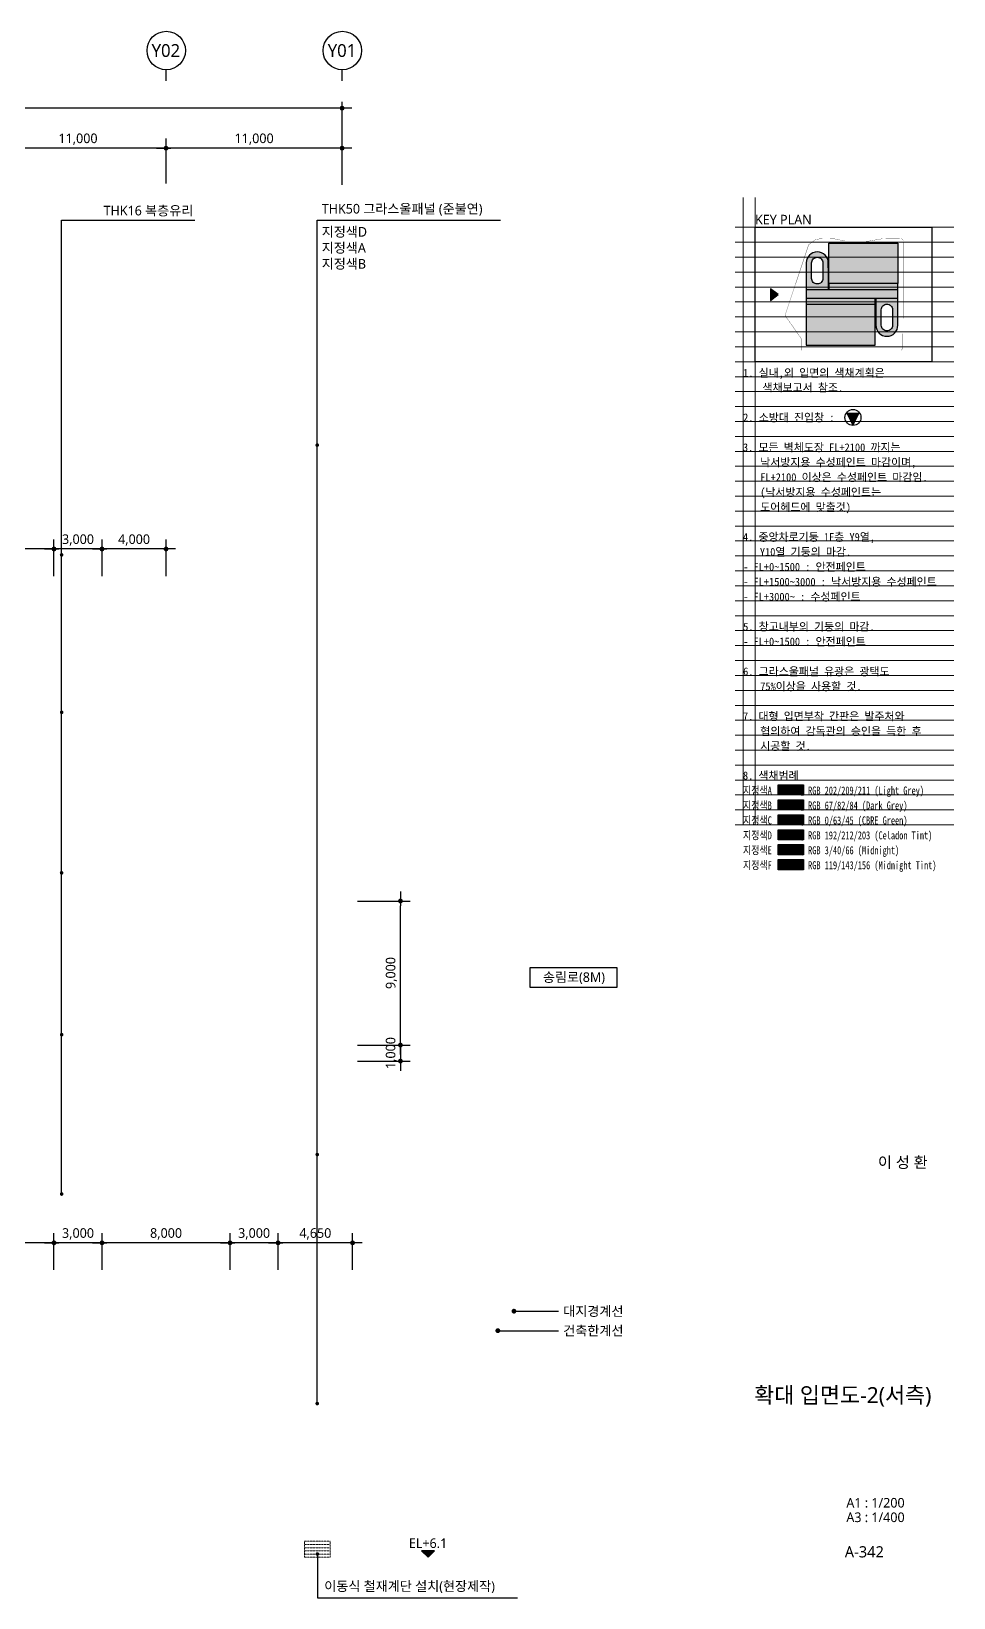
# Model space of a CAD drawing. Header units: millimetres. Extents: x 4937160 to 6265723, y 243853 to 348825.
# Drawn here: x 5200107 to 5257723, y 250969 to 348825 of the extents above; entities that cross this region are included whole.
import ezdxf
from ezdxf.enums import TextEntityAlignment as Align

# ---------------------------------------------------------------- set-up
doc = ezdxf.new("R2010")
doc.units = ezdxf.units.MM
for name, pattern in [('DASHDOTX2', [2, 1, -0.5, 0, -0.5]), ('DASHEDX2', [1.5, 1, -0.5]), ('PHANTOM', [63.5, 31.75, -6.35, 6.35, -6.35, 6.35, -6.35])]:
    doc.linetypes.add(name, pattern=pattern)
doc.layers.get('0').update_dxf_attribs({"linetype": 'CONTINUOUS'})
for name, color, linetype in [('8', 8, 'CONTINUOUS'), ('DIM', 7, 'CONTINUOUS'), ('색상', 7, 'CONTINUOUS'), ('입면색상', 7, 'CONTINUOUS')]:
    doc.layers.add(name, color=color, linetype=linetype)
for name, color, linetype, lineweight in [('A-AXIS-BUBL', 7, 'CONTINUOUS', 25), ('A-BOND-LIN1', 4, 'DASHDOTX2', 25), ('A-BORD-TEXT', 3, 'CONTINUOUS', 25), ('A-CONC-LIN1', 2, 'CONTINUOUS', 40), ('A-MKXS-LEAD', 7, 'CONTINUOUS', 25), ('A-MKXS-TEXT1', 3, 'CONTINUOUS', 25), ('A-MKXS-TEXT2', 7, 'CONTINUOUS', 25), ('A-MKXX-SYMB', 7, 'CONTINUOUS', 25), ('A-SSXM-HID', 8, 'DASHEDX2', 18), ('A-XXXX-SYMB', 7, 'CONTINUOUS', 25), ('A-XXXX-TXT1', 3, 'CONTINUOUS', 25), ('A-XXXX-TXT2', 3, 'CONTINUOUS', 25)]:
    doc.layers.add(name, color=color, linetype=linetype, lineweight=lineweight)
doc.layers.add('A-XXXX-NPLT', color=144, linetype='CONTINUOUS', lineweight=15, plot=False)
doc.styles.add('HY울릉도L', font='')
doc.styles.add('돋움체', font='')
doc.styles.add('맑은고딕', font='malgun.ttf')
doc.styles.get('HY울릉도L').set_extended_font_data('HYwulM')
doc.styles.get('돋움체').set_extended_font_data('DotumChe')
doc.dimstyles.new('CDIM', dxfattribs={"dimtxt": 3, "dimasz": 1.5, "dimexe": 2, "dimexo": 1, "dimgap": 1, "dimtad": 1, "dimdec": 0, "dimrnd": 0.5, "dimzin": 0, "dimdsep": 32, "dimlunit": 6, "dimtxsty": 'HY울릉도L', "dimblk1": '_CIDOT', "dimblk2": '_CIDOT', "dimsah": 1, "dimcen": 5.5, "dimclrd": 2, "dimclre": 2, "dimclrt": 7, "dimadec": 0, "dimazin": 0, "dimtfac": 1, "dimtdec": 0, "dimtix": 1, "dimtmove": 2, "dimatfit": 1, "dimldrblk": '_CIDOT', "dimfxl": 1, "dimtolj": 1, "dimtzin": 0, "dimlwd": -1, "dimarcsym": 0})

# ---------------------------------------------------------------- blocks, each defined once
blk = doc.blocks.new('_CIDOT')
at = {"color": 0, "linetype": 'ByBlock'}
blk.add_line((2, 0), (-1, 0), dxfattribs=at)
at = {"color": 0, "linetype": 'ByBlock', "const_width": 0.5}
blk.add_lwpolyline([(-0.25, 0, 1), (0.25, 0, 1)], format="xyb", close=True, dxfattribs=at)
blk = doc.blocks.new('*D985')
at = {"layer": 'DIM', "lineweight": -2, "transparency": 16777216}
for p, q in [((5208523, 339325), (5208523, 342125)), ((5219523, 339325), (5219523, 342125))]:
    blk.add_line(p, q, dxfattribs=at)
at = {"layer": 'DIM', "transparency": 16777216}
blk.add_line((5219223, 341525), (5208823, 341525), dxfattribs=at)
at = {"layer": 'DIM', "transparency": 16777216, "xscale": 300, "yscale": 300, "zscale": 300}
for p, rotation in [((5208523, 341525), 179.999999999869), ((5219523, 341525), 359.999999999869)]:
    blk.add_blockref('_CIDOT', p, dxfattribs=dict(at, rotation=rotation))
at = {"layer": 'DIM', "color": 3, "transparency": 16777216, "insert": (5214023, 342087), "char_height": 600, "attachment_point": 5, "style": '맑은고딕'}
blk.add_mtext('\\A1;11,000', dxfattribs=at)
blk = doc.blocks.new('*D986')
at = {"layer": 'DIM', "lineweight": -2, "transparency": 16777216}
for p, q in [((5197523, 339325), (5197523, 342125)), ((5208523, 339325), (5208523, 342125))]:
    blk.add_line(p, q, dxfattribs=at)
at = {"layer": 'DIM', "transparency": 16777216}
blk.add_line((5208223, 341525), (5197823, 341525), dxfattribs=at)
at = {"layer": 'DIM', "transparency": 16777216, "xscale": 300, "yscale": 300, "zscale": 300}
for p, rotation in [((5197523, 341525), 179.9999999998739), ((5208523, 341525), 359.9999999998739)]:
    blk.add_blockref('_CIDOT', p, dxfattribs=dict(at, rotation=rotation))
at = {"layer": 'DIM', "color": 3, "transparency": 16777216, "insert": (5203023, 342087), "char_height": 600, "attachment_point": 5, "style": '맑은고딕'}
blk.add_mtext('\\A1;11,000', dxfattribs=at)
blk = doc.blocks.new('*D1012')
at = {"layer": 'DIM', "lineweight": -2, "transparency": 16777216}
for p, q in [((5129523, 339225), (5129523, 344425)), ((5219523, 339225), (5219523, 344425))]:
    blk.add_line(p, q, dxfattribs=at)
at = {"layer": 'DIM', "transparency": 16777216}
blk.add_line((5219223, 344025), (5129823, 344025), dxfattribs=at)
at = {"layer": 'DIM', "transparency": 16777216, "xscale": 300, "yscale": 300, "zscale": 300}
for p, rotation in [((5129523, 344025), 179.9999999999366), ((5219523, 344025), 359.9999999999366)]:
    blk.add_blockref('_CIDOT', p, dxfattribs=dict(at, rotation=rotation))
at = {"layer": 'DIM', "color": 3, "transparency": 16777216, "insert": (5174523, 344582), "char_height": 600, "attachment_point": 5, "style": '돋움체'}
blk.add_mtext('\\A1;90,000', dxfattribs=at)
blk = doc.blocks.new('*D1116')
at = {"layer": 'DIM', "lineweight": -2, "transparency": 16777216}
for p, q in [((5193523, 314793), (5193523, 317084)), ((5201523, 314793), (5201523, 317084))]:
    blk.add_line(p, q, dxfattribs=at)
at = {"layer": 'DIM', "transparency": 16777216}
blk.add_line((5201223, 316484), (5193823, 316484), dxfattribs=at)
at = {"layer": 'DIM', "transparency": 16777216, "xscale": 300, "yscale": 300, "zscale": 300, "rotation": 180}
blk.add_blockref('_CIDOT', (5193523, 316484), dxfattribs=at)
at = {"layer": 'DIM', "transparency": 16777216, "xscale": 300, "yscale": 300, "zscale": 300}
blk.add_blockref('_CIDOT', (5201523, 316484), dxfattribs=at)
at = {"layer": 'DIM', "color": 3, "transparency": 16777216, "insert": (5197523, 317044), "char_height": 600, "attachment_point": 5, "style": '맑은고딕'}
blk.add_mtext('\\A1;8,000', dxfattribs=at)
blk = doc.blocks.new('*D1117')
at = {"layer": 'DIM', "lineweight": -2, "transparency": 16777216}
for p, q in [((5201523, 314793), (5201523, 317084)), ((5204523, 314793), (5204523, 317084))]:
    blk.add_line(p, q, dxfattribs=at)
at = {"layer": 'DIM', "transparency": 16777216}
blk.add_line((5204223, 316484), (5201823, 316484), dxfattribs=at)
at = {"layer": 'DIM', "transparency": 16777216, "xscale": 300, "yscale": 300, "zscale": 300, "rotation": 180}
blk.add_blockref('_CIDOT', (5201523, 316484), dxfattribs=at)
at = {"layer": 'DIM', "transparency": 16777216, "xscale": 300, "yscale": 300, "zscale": 300}
blk.add_blockref('_CIDOT', (5204523, 316484), dxfattribs=at)
at = {"layer": 'DIM', "color": 3, "transparency": 16777216, "insert": (5203023, 317044), "char_height": 600, "attachment_point": 5, "style": '맑은고딕'}
blk.add_mtext('\\A1;3,000', dxfattribs=at)
blk = doc.blocks.new('*D1118')
at = {"layer": 'DIM', "lineweight": -2, "transparency": 16777216}
for p, q in [((5204523, 314793), (5204523, 317084)), ((5208523, 314793), (5208523, 317084))]:
    blk.add_line(p, q, dxfattribs=at)
at = {"layer": 'DIM', "transparency": 16777216}
blk.add_line((5208223, 316484), (5204823, 316484), dxfattribs=at)
at = {"layer": 'DIM', "transparency": 16777216, "xscale": 300, "yscale": 300, "zscale": 300, "rotation": 180}
blk.add_blockref('_CIDOT', (5204523, 316484), dxfattribs=at)
at = {"layer": 'DIM', "transparency": 16777216, "xscale": 300, "yscale": 300, "zscale": 300}
blk.add_blockref('_CIDOT', (5208523, 316484), dxfattribs=at)
at = {"layer": 'DIM', "color": 3, "transparency": 16777216, "insert": (5206523, 317044), "char_height": 600, "attachment_point": 5, "style": '맑은고딕'}
blk.add_mtext('\\A1;4,000', dxfattribs=at)
blk = doc.blocks.new('*D1215')
at = {"layer": 'DIM', "lineweight": -2, "transparency": 16777216}
for p, q in [((5201523, 271447), (5201523, 273737)), ((5204523, 271447), (5204523, 273737))]:
    blk.add_line(p, q, dxfattribs=at)
at = {"layer": 'DIM', "transparency": 16777216}
blk.add_line((5204223, 273137), (5201823, 273137), dxfattribs=at)
at = {"layer": 'DIM', "transparency": 16777216, "xscale": 300, "yscale": 300, "zscale": 300, "rotation": 180}
blk.add_blockref('_CIDOT', (5201523, 273137), dxfattribs=at)
at = {"layer": 'DIM', "transparency": 16777216, "xscale": 300, "yscale": 300, "zscale": 300}
blk.add_blockref('_CIDOT', (5204523, 273137), dxfattribs=at)
at = {"layer": 'DIM', "color": 3, "transparency": 16777216, "insert": (5203023, 273697), "char_height": 600, "attachment_point": 5, "style": '맑은고딕'}
blk.add_mtext('\\A1;3,000', dxfattribs=at)
blk = doc.blocks.new('*D1216')
at = {"layer": 'DIM', "lineweight": -2, "transparency": 16777216}
for p, q in [((5204523, 271447), (5204523, 273737)), ((5212523, 271447), (5212523, 273737))]:
    blk.add_line(p, q, dxfattribs=at)
at = {"layer": 'DIM', "transparency": 16777216}
blk.add_line((5212223, 273137), (5204823, 273137), dxfattribs=at)
at = {"layer": 'DIM', "transparency": 16777216, "xscale": 300, "yscale": 300, "zscale": 300, "rotation": 180}
blk.add_blockref('_CIDOT', (5204523, 273137), dxfattribs=at)
at = {"layer": 'DIM', "transparency": 16777216, "xscale": 300, "yscale": 300, "zscale": 300}
blk.add_blockref('_CIDOT', (5212523, 273137), dxfattribs=at)
at = {"layer": 'DIM', "color": 3, "transparency": 16777216, "insert": (5208523, 273697), "char_height": 600, "attachment_point": 5, "style": '맑은고딕'}
blk.add_mtext('\\A1;8,000', dxfattribs=at)
blk = doc.blocks.new('*D1217')
at = {"layer": 'DIM', "lineweight": -2, "transparency": 16777216}
for p, q in [((5212523, 271447), (5212523, 273737)), ((5215523, 271447), (5215523, 273737))]:
    blk.add_line(p, q, dxfattribs=at)
at = {"layer": 'DIM', "transparency": 16777216}
blk.add_line((5215223, 273137), (5212823, 273137), dxfattribs=at)
at = {"layer": 'DIM', "transparency": 16777216, "xscale": 300, "yscale": 300, "zscale": 300, "rotation": 180}
blk.add_blockref('_CIDOT', (5212523, 273137), dxfattribs=at)
at = {"layer": 'DIM', "transparency": 16777216, "xscale": 300, "yscale": 300, "zscale": 300}
blk.add_blockref('_CIDOT', (5215523, 273137), dxfattribs=at)
at = {"layer": 'DIM', "color": 3, "transparency": 16777216, "insert": (5214023, 273697), "char_height": 600, "attachment_point": 5, "style": '맑은고딕'}
blk.add_mtext('\\A1;3,000', dxfattribs=at)
blk = doc.blocks.new('*D1218')
at = {"layer": 'DIM', "lineweight": -2, "transparency": 16777216}
for p, q in [((5215523, 271447), (5215523, 273737)), ((5220173, 271447), (5220173, 273737))]:
    blk.add_line(p, q, dxfattribs=at)
at = {"layer": 'DIM', "transparency": 16777216}
blk.add_line((5219873, 273137), (5215823, 273137), dxfattribs=at)
at = {"layer": 'DIM', "transparency": 16777216, "xscale": 300, "yscale": 300, "zscale": 300, "rotation": 180}
blk.add_blockref('_CIDOT', (5215523, 273137), dxfattribs=at)
at = {"layer": 'DIM', "transparency": 16777216, "xscale": 300, "yscale": 300, "zscale": 300}
blk.add_blockref('_CIDOT', (5220173, 273137), dxfattribs=at)
at = {"layer": 'DIM', "color": 3, "transparency": 16777216, "insert": (5217848, 273697), "char_height": 600, "attachment_point": 5, "style": '맑은고딕'}
blk.add_mtext('\\A1;4,650', dxfattribs=at)
blk = doc.blocks.new('*D1220')
at = {"layer": 'DIM', "lineweight": -2, "transparency": 16777216}
for p, q in [((5193523, 271447), (5193523, 273737)), ((5201523, 271447), (5201523, 273737))]:
    blk.add_line(p, q, dxfattribs=at)
at = {"layer": 'DIM', "transparency": 16777216}
blk.add_line((5201223, 273137), (5193823, 273137), dxfattribs=at)
at = {"layer": 'DIM', "transparency": 16777216, "xscale": 300, "yscale": 300, "zscale": 300, "rotation": 180}
blk.add_blockref('_CIDOT', (5193523, 273137), dxfattribs=at)
at = {"layer": 'DIM', "transparency": 16777216, "xscale": 300, "yscale": 300, "zscale": 300}
blk.add_blockref('_CIDOT', (5201523, 273137), dxfattribs=at)
at = {"layer": 'DIM', "color": 3, "transparency": 16777216, "insert": (5197523, 273697), "char_height": 600, "attachment_point": 5, "style": '맑은고딕'}
blk.add_mtext('\\A1;8,000', dxfattribs=at)
blk = doc.blocks.new('*D1239')
at = {"layer": 'DIM', "transparency": 16777216}
for p, q in [((5223164, 285793), (5223164, 286093)), ((5223164, 285493), (5223164, 284493)), ((5223164, 284193), (5223164, 283893))]:
    blk.add_line(p, q, dxfattribs=at)
at = {"layer": 'DIM', "lineweight": -2, "transparency": 16777216}
for p, q in [((5220473, 285493), (5223764, 285493)), ((5220473, 284493), (5223764, 284493))]:
    blk.add_line(p, q, dxfattribs=at)
at = {"layer": 'DIM', "transparency": 16777216, "xscale": 300, "yscale": 300, "zscale": 300}
for p, rotation in [((5223164, 285493), 270), ((5223164, 284493), 90)]:
    blk.add_blockref('_CIDOT', p, dxfattribs=dict(at, rotation=rotation))
at = {"layer": 'DIM', "color": 3, "transparency": 16777216, "insert": (5222602, 284993), "char_height": 600, "attachment_point": 5, "rotation": 90, "style": '맑은고딕'}
blk.add_mtext('\\A1;1,000', dxfattribs=at)
blk = doc.blocks.new('*D1240')
at = {"layer": 'DIM', "lineweight": -2, "transparency": 16777216}
for p, q in [((5220473, 294493), (5223764, 294493)), ((5220473, 285493), (5223764, 285493))]:
    blk.add_line(p, q, dxfattribs=at)
at = {"layer": 'DIM', "transparency": 16777216}
blk.add_line((5223164, 285793), (5223164, 294193), dxfattribs=at)
at = {"layer": 'DIM', "transparency": 16777216, "xscale": 300, "yscale": 300, "zscale": 300}
for p, rotation in [((5223164, 294493), 90), ((5223164, 285493), 270)]:
    blk.add_blockref('_CIDOT', p, dxfattribs=dict(at, rotation=rotation))
at = {"layer": 'DIM', "color": 3, "transparency": 16777216, "insert": (5222603, 289993), "char_height": 600, "attachment_point": 5, "rotation": 90, "style": '맑은고딕'}
blk.add_mtext('\\A1;9,000', dxfattribs=at)
blk = doc.blocks.new('A$C7BEA6DB5')
at = {"layer": 'A-XXXX-SYMB'}
blk.add_hatch(color=256, dxfattribs=at).paths.add_polyline_path([(0, 0), (800.000008, 800.000008), (-800.000008, 800.000008)])
for p, q in [((-800.000008, 800.000008), (0, 0)), ((800.000008, 800.000008), (-800.000008, 800.000008)), ((0, 0), (800.000008, 800.000008))]:
    blk.add_line(p, q, dxfattribs=at)
blk = doc.blocks.new('NOTE')
at = {"layer": 'A-XXXX-NPLT'}
for p, q in [((1010659.8, 179732.7), (1010659.8, 175812.7)), ((1010734.1, 175812.7), (1010734.1, 179732.7)), ((1010609.8, 179546.1), (1011974.8, 179546.1)), ((1010609.8, 179452.7), (1011974.8, 179452.7)), ((1010609.8, 179359.4), (1011974.8, 179359.4)), ((1010609.8, 179266.1), (1011974.8, 179266.1)), ((1010609.8, 179172.7), (1011974.8, 179172.7)), ((1010609.8, 179079.4), (1011974.8, 179079.4)), ((1010609.8, 178986.1), (1011974.8, 178986.1)), ((1010609.8, 178892.7), (1011974.8, 178892.7)), ((1010609.8, 178799.4), (1011974.8, 178799.4)), ((1010609.8, 178706.1), (1011974.8, 178706.1)), ((1010609.8, 178612.7), (1011974.8, 178612.7)), ((1010609.8, 178519.4), (1011974.8, 178519.4)), ((1010609.8, 178426.1), (1011974.8, 178426.1)), ((1010609.8, 178332.7), (1011974.8, 178332.7)), ((1010609.8, 178239.4), (1011974.8, 178239.4)), ((1010609.8, 178146.1), (1011974.8, 178146.1)), ((1010609.8, 178052.7), (1011974.8, 178052.7)), ((1010609.8, 177959.4), (1011974.8, 177959.4)), ((1010609.8, 177866.1), (1011974.8, 177866.1)), ((1010609.8, 177772.7), (1011974.8, 177772.7)), ((1010609.8, 177679.4), (1011974.8, 177679.4)), ((1010609.8, 177586.1), (1011974.8, 177586.1)), ((1010609.8, 177492.7), (1011974.8, 177492.7)), ((1010609.8, 177399.4), (1011974.8, 177399.4)), ((1010609.8, 177306.1), (1011974.8, 177306.1)), ((1010609.8, 177212.7), (1011974.8, 177212.7)), ((1010609.8, 177119.4), (1011974.8, 177119.4)), ((1010609.8, 177026.1), (1011974.8, 177026.1)), ((1010609.8, 176932.7), (1011974.8, 176932.7)), ((1010609.8, 176839.4), (1011974.8, 176839.4)), ((1010609.8, 176746.1), (1011974.8, 176746.1)), ((1010609.8, 176652.7), (1011974.8, 176652.7)), ((1010609.8, 176559.4), (1011974.8, 176559.4)), ((1010609.8, 176466.1), (1011974.8, 176466.1)), ((1010609.8, 176372.7), (1011974.8, 176372.7)), ((1010609.8, 176279.4), (1011974.8, 176279.4)), ((1010609.8, 176186.1), (1011974.8, 176186.1)), ((1010609.8, 176092.7), (1011974.8, 176092.7)), ((1010609.8, 175999.4), (1011974.8, 175999.4)), ((1010609.8, 175906.1), (1011974.8, 175906.1)), ((1010609.8, 175812.7), (1011974.8, 175812.7))]:
    blk.add_line(p, q, dxfattribs=at)
blk = doc.blocks.new('입면확대 범례')
at = {"layer": '8'}
blk.add_hatch(color=1, dxfattribs=at).paths.add_polyline_path([(7721, 25690), (7001, 25690), (7361, 24970)])
at = {"layer": '입면색상', "true_color": 0xcad1d3}
h = blk.add_hatch(dxfattribs=at)
h.set_pattern_fill('벽돌단면', color=254, scale=10.5)
h.set_pattern_definition([(45, (259.359, -94867.733), (-7.4246212, 7.4246212), [])])
h.paths.add_polyline_path([(2687, 2497), (4262, 2497), (4262, 1867), (2687, 1867)])
at = {"layer": '입면색상', "true_color": 0x435254}
h = blk.add_hatch(dxfattribs=at)
h.set_pattern_fill('벽돌단면', color=251, scale=15)
h.set_pattern_definition([(45, (259.359, -95801.067), (-7.4246212, 7.4246212), [])])
h.paths.add_polyline_path([(2687, 1563), (4262, 1563), (4262, 933), (2687, 933)])
at = {"layer": '입면색상', "true_color": 0x003f2d}
h = blk.add_hatch(dxfattribs=at)
h.set_pattern_fill('벽돌단면', color=118, scale=15)
h.set_pattern_definition([(45, (259.359, -96734.4), (-7.4246212, 7.4246212), [])])
h.paths.add_polyline_path([(2687, 630), (4262, 630), (4262, 0), (2687, 0)])
at = {"layer": '입면색상', "true_color": 0xc0d4cb}
h = blk.add_hatch(dxfattribs=at)
h.set_pattern_fill('벽돌단면', color=9, scale=15)
h.set_pattern_definition([(45, (259.359, -97667.733), (-7.4246212, 7.4246212), [])])
h.paths.add_polyline_path([(2687, -303), (4262, -303), (4262, -933), (2687, -933)])
at = {"layer": '입면색상', "true_color": 0x032842}
h = blk.add_hatch(dxfattribs=at)
h.set_pattern_fill('벽돌단면', color=158, scale=15)
h.set_pattern_definition([(45, (259.359, -98601.067), (-7.4246212, 7.4246212), [])])
h.paths.add_polyline_path([(2687, -1237), (4262, -1237), (4262, -1867), (2687, -1867)])
at = {"layer": '입면색상', "true_color": 0x778f9c}
h = blk.add_hatch(dxfattribs=at)
h.set_pattern_fill('벽돌단면', color=252, scale=15)
h.set_pattern_definition([(45, (259.359, -99534.4), (-7.4246212, 7.4246212), [])])
h.paths.add_polyline_path([(2687, -2170), (4262, -2170), (4262, -2800), (2687, -2800)])
at = {"layer": '8', "color": 1}
blk.add_lwpolyline([(7721, 25690), (7001, 25690), (7361, 24970)], close=True, dxfattribs=at)
blk.add_circle((7361, 25450), 500, dxfattribs=at)
at = {"layer": 'DIM'}
for points in [[(2687, 2497), (4262, 2497), (4262, 1867), (2687, 1867)], [(2687, 1563), (4262, 1563), (4262, 933), (2687, 933)], [(2687, 630), (4262, 630), (4262, 0), (2687, 0)], [(2687, -303), (4262, -303), (4262, -933), (2687, -933)], [(2687, -1237), (4262, -1237), (4262, -1867), (2687, -1867)], [(2687, -2170), (4262, -2170), (4262, -2800), (2687, -2800)]]:
    blk.add_lwpolyline(points, close=True, dxfattribs=at)
at = {"layer": '입면색상'}
for points in [[(2687, 2497), (4262, 2497), (4262, 1867), (2687, 1867)], [(2687, 1563), (4262, 1563), (4262, 933), (2687, 933)], [(2687, 630), (4262, 630), (4262, 0), (2687, 0)], [(2687, -303), (4262, -303), (4262, -933), (2687, -933)], [(2687, -1237), (4262, -1237), (4262, -1867), (2687, -1867)], [(2687, -2170), (4262, -2170), (4262, -2800), (2687, -2800)]]:
    blk.add_lwpolyline(points, close=True, dxfattribs=at)
at = {"layer": 'A-XXXX-TXT1', "xscale": 10, "yscale": 10, "zscale": 10}
blk.add_blockref('NOTE', (-10106098, -1758127), dxfattribs=at)
at = {"layer": 'A-XXXX-TXT2', "style": '돋움체'}
for s, p in [('1. 실내,외 입면의 색채계획은', (500, 28236)), ('색채보고서 참조.', (1710, 27317)), ('2. 소방대 진입창 : ', (500, 25450)), ('3. 모든 벽체도장 FL+2100 까지는 ', (487, 23583)), (' 낙서방지용 수성페인트 마감이며,', (1243, 22650)), (' FL+2100 이상은 수성페인트 마감임.', (1243, 21717)), (' (낙서방지용 수성페인트는 ', (1243, 20783)), (' 도어헤드에 맞출것)', (1243, 19850)), ('4. 중앙차로기둥 1F층 Y9열,', (487, 17983)), ('Y10열 기둥의 마감.', (1543, 17050)), ('- FL+0~1500 : 안전페인트', (500, 16117)), ('- FL+1500~3000 : 낙서방지용 수성페인트', (500, 15183)), ('- FL+3000~ : 수성페인트', (500, 14250)), ('5. 창고내부의 기둥의 마감.', (500, 12383)), ('- FL+0~1500 : 안전페인트', (500, 11450)), ('6. 그라스울패널 유광은 광택도', (500, 9583)), (' 75%%%이상을 사용할 것.', (1243, 8650)), ('7. 대형 입면부착 간판은 발주처와 ', (487, 6783)), (' 협의하여 감독관의 승인을 득한 후', (1243, 5850)), (' 시공할 것.', (1243, 4917)), ('8. 색채범례', (487, 3079))]:
    blk.add_text(s, height=500, dxfattribs=at).set_placement(p, align=Align.MIDDLE_LEFT)
at = {"layer": 'A-XXXX-TXT2', "style": '돋움체', "width": 0.8}
for s, p in [('지정색A', (487, 2146)), ('RGB 202/209/211 (Light Grey)', (4559, 2146)), ('지정색B', (487, 1213)), ('RGB 67/82/84 (Dark Grey)', (4559, 1213)), ('지정색C', (487, 279)), ('RGB 0/63/45 (CBRE Green)', (4559, 279)), ('지정색D', (487, -654)), ('RGB 192/212/203 (Celadon Tint)', (4559, -654)), ('지정색E', (487, -1587)), ('RGB 3/40/66 (Midnight)', (4559, -1587)), ('지정색F', (487, -2521)), ('RGB 119/143/156 (Midnight Tint)', (4559, -2521))]:
    blk.add_text(s, height=500, dxfattribs=at).set_placement(p, align=Align.MIDDLE_LEFT)

msp = doc.modelspace()

# ---------------------------------------------------------------- hatches: boundary and pattern name
h = msp.add_hatch(color=253)
h.dxf.hatch_style = 1
h.paths.add_polyline_path([(5254237.8, 335598.2), (5249935.6, 335598.2), (5249935.6, 333073.5), (5254237.8, 333073.5)])
h.paths.add_polyline_path([(5252818.8, 331748.4), (5248516.6, 331748.4), (5248516.6, 329224), (5252818.8, 329224)])
h = msp.add_hatch(color=251)
h.dxf.hatch_style = 1
h.paths.add_polyline_path([(5246276.5, 332734.3), (5246276.5, 332014.3), (5246756.5, 332374.3)])
at = {"layer": '색상'}
h = msp.add_hatch(color=254, dxfattribs=at)
h.dxf.hatch_style = 1
h.paths.add_polyline_path([(5249887.1, 334360.1, 0.4142136), (5249201.9, 335045.4, 0.4142136), (5248516.6, 334360.1), (5248516.6, 334053.1), (5248516.6, 332685.8), (5249887.1, 332685.8)])
h.paths.add_polyline_path([(5249201.9, 333041.3, -0.4142136), (5248852.8, 333390.4), (5248852.8, 333697.5), (5248852.8, 334020.7), (5248852.8, 334360.1, -0.4142136), (5249201.9, 334709.2, -0.4142136), (5249551, 334360.1), (5249551, 334053.1), (5249551, 333729.8), (5249551, 333390.4, -0.4142136)], flags=16)
h.paths.add_polyline_path([(5254237.8, 333073.5), (5249935.6, 333073.5), (5249935.6, 332685.8), (5254237.8, 332685.8)])
h.paths.add_polyline_path([(5254237.8, 332685.8), (5248516.6, 332685.8), (5248516.6, 332136.3), (5254237.8, 332136.3)])
h.paths.add_polyline_path([(5252818.8, 332136.3), (5248516.6, 332136.3), (5248516.6, 331748.4), (5252818.8, 331748.4)])
h.paths.add_polyline_path([(5254237.8, 332136.3), (5252867.3, 332136.3), (5252867.3, 331124.6), (5252867.3, 330461.9, 0.4142136), (5253552.6, 329776.7, 0.4142136), (5254237.8, 330461.9), (5254237.8, 330801.3), (5254237.8, 331124.6)])
h.paths.add_polyline_path([(5253901.7, 331431.6), (5253901.7, 331124.6), (5253901.7, 330801.3), (5253901.7, 330461.9, -0.4142136), (5253552.6, 330112.9, -0.4142136), (5253203.5, 330461.9), (5253203.5, 330769), (5253203.5, 331092.3), (5253203.5, 331431.6, -0.4142136), (5253552.6, 331780.7, -0.4142136)], flags=16)

# ---------------------------------------------------------------- linework, layer by layer
for p, q in [((5248516.6, 334360.1), (5248516.6, 334053.1)), ((5248516.6, 334053.1), (5248516.6, 331748.4)), ((5249887.1, 334360.1), (5249887.1, 332685.8)), ((5249887.1, 334053.1), (5249887.1, 334360.1)), ((5249935.6, 333073.5), (5249935.6, 332685.8)), ((5254237.8, 331124.6), (5254237.8, 333073.5)), ((5248516.6, 332685.8), (5254237.8, 332685.8)), ((5254237.8, 332136.3), (5248516.6, 332136.3)), ((5252818.8, 331748.4), (5252818.8, 332136.3)), ((5252867.3, 332136.3), (5252867.3, 331124.6)), ((5252867.3, 331124.6), (5252867.3, 330461.9)), ((5254237.8, 330801.3), (5254237.8, 331124.6)), ((5254237.8, 330461.9), (5254237.8, 330801.3))]:
    msp.add_line(p, q)
for points in [[(5249551, 334360.1), (5249551, 334053.1), (5249551, 333729.8), (5249551, 333390.4, -0.4142136), (5249201.9, 333041.3, -0.4142136), (5248852.8, 333390.4), (5248852.8, 333697.5), (5248852.8, 334020.7), (5248852.8, 334360.1, -0.4142136), (5249201.9, 334709.2, -0.4142136), (5249551, 334360.1)], [(5253901.7, 331431.6), (5253901.7, 331124.6), (5253901.7, 330801.3), (5253901.7, 330461.9, -0.4142136), (5253552.6, 330112.9, -0.4142136), (5253203.5, 330461.9), (5253203.5, 330769), (5253203.5, 331092.3), (5253203.5, 331431.6, -0.4142136), (5253552.6, 331780.7, -0.4142136), (5253901.7, 331431.6)]]:
    msp.add_lwpolyline(points, format="xyb", close=True)
for points in [[(5249935.6, 335598.2), (5254237.8, 335598.2), (5254237.8, 333073.5), (5249935.6, 333073.5)], [(5246276.5, 332734.3), (5246276.5, 332014.3), (5246756.5, 332374.3)], [(5248516.6, 329224), (5252818.8, 329224), (5252818.8, 331748.4), (5248516.6, 331748.4)]]:
    msp.add_lwpolyline(points, close=True)
for centre, start, end in [((5249201.9, 334360.1), 90, 180), ((5249201.9, 334360.1), 0, 90), ((5253552.6, 330461.9), 180, 270), ((5253552.6, 330461.9), 270, 0)]:
    msp.add_arc(centre, 685.3, start, end)
at = {"layer": 'A-AXIS-BUBL', "ltscale": 0.2}
for p, q in [((5208523.5, 345724.9), (5208523.5, 346425)), ((5219523.5, 345724.9), (5219523.5, 346425))]:
    msp.add_line(p, q, dxfattribs=at)
for centre in [(5208535.2, 347624.9), (5219535.2, 347624.9)]:
    msp.add_circle(centre, 1200, dxfattribs=at)
at = {"layer": 'A-BOND-LIN1', "color": 1, "linetype": 'PHANTOM', "ltscale": 50, "const_width": 16.2}
msp.add_lwpolyline([(5247849, 333047.2), (5248667.6, 335501.5), (5249113.6, 335822.1), (5249331.5, 335854.6), (5249717.9, 335851.7), (5250029.7, 335853.3), (5250301.8, 335853.4), (5250751.5, 335762.3), (5250931.3, 335725.9), (5252445.8, 335723.2), (5252688.4, 335764.9), (5253023.7, 335823.7), (5253277.3, 335870.3), (5254460.9, 335892.2), (5254577.3, 335774.9), (5254577, 335741.8), (5254576.8, 335697.6), (5254576.1, 335578.5), (5254570.9, 333045.6), (5254551.5, 329010.2), (5254436, 328896.7), (5248219.2, 328896.7), (5248214.3, 329613.3), (5247188.2, 331075), (5247610.2, 332339.1), (5247788.3, 332872.6), (5247846.7, 333047.2)], close=True, dxfattribs=at)
at = {"layer": 'A-MKXS-LEAD'}
for p, q in [((5230300.8, 268867.2), (5233033.6, 268867.2)), ((5229248.5, 267649.8), (5233033.6, 267649.8))]:
    msp.add_line(p, q, dxfattribs=at)
at = {"layer": 'A-MKXS-LEAD', "const_width": 150}
for points in [[(5230178.2, 268867.2, -1), (5230328.2, 268867.2, -1)], [(5229173.5, 267649.8, -1), (5229323.5, 267649.8, -1)]]:
    msp.add_lwpolyline(points, format="xyb", close=True, dxfattribs=at)
at = {"layer": 'A-MKXS-TEXT2'}
for p, q in [((5202000.1, 276185.3), (5202000.1, 337024.9)), ((5202000.1, 337024.9), (5210321.2, 337024.9)), ((5217967.8, 263103.8), (5217967.8, 337024.9)), ((5217967.8, 337024.9), (5229420.8, 337024.9))]:
    msp.add_line(p, q, dxfattribs=at)
at = {"layer": 'A-MKXS-TEXT2', "const_width": 112.5}
for points in [[(5217967.8, 322918.2, 1), (5217967.8, 323030.7, 1)], [(5202000.1, 316060, 1), (5202000.1, 316172.5, 1)], [(5202000.1, 306225.5, 1), (5202000.1, 306338, 1)], [(5202000.1, 296196.1, 1), (5202000.1, 296308.6, 1)], [(5202000.1, 286090.2, 1), (5202000.1, 286202.7, 1)], [(5217967.8, 278593.7, 1), (5217967.8, 278706.2, 1)], [(5202000.1, 276129.1, 1), (5202000.1, 276241.6, 1)], [(5217967.8, 263039.7, 1), (5217967.8, 263152.2, 1)], [(5217973.5, 253637, -1), (5217973.5, 253749.5, -1)]]:
    msp.add_lwpolyline(points, format="xyb", close=True, dxfattribs=at)
at = {"layer": 'A-MKXS-TEXT2'}
msp.add_lwpolyline([(5217973.5, 253693.3), (5217973.5, 250969.2), (5230473.5, 250969.2)], dxfattribs=at)
at = {"layer": 'A-MKXX-SYMB'}
msp.add_lwpolyline([(5231242.1, 289108.9), (5236708.9, 289108.9), (5236708.9, 290312), (5231242.1, 290312)], close=True, dxfattribs=at)
at = {"layer": 'A-SSXM-HID'}
for p, q in [((5217173.5, 254493.3), (5217173.5, 253493.3)), ((5217173.5, 254493.3), (5218773.5, 254493.3)), ((5218773.5, 254493.3), (5218773.5, 253493.3)), ((5217173.5, 254293.3), (5218773.5, 254293.3)), ((5217173.5, 254093.3), (5218773.5, 254093.3)), ((5217173.5, 253893.3), (5218773.5, 253893.3)), ((5217173.5, 253693.3), (5218773.5, 253693.3)), ((5217173.5, 253493.3), (5218773.5, 253493.3))]:
    msp.add_line(p, q, dxfattribs=at)
at = {"layer": 'DIM'}
msp.add_lwpolyline([(5245316.5, 336583.3), (5256350.8, 336583.3), (5256350.8, 328183.3), (5245316.5, 328183.3)], close=True, dxfattribs=at)

# ---------------------------------------------------------------- block references
msp.add_blockref('입면확대 범례', (5244073.5, 299249.9))
at = {"layer": 'A-CONC-LIN1', "xscale": 0.5, "yscale": 0.5, "zscale": 0.5}
msp.add_blockref('A$C7BEA6DB5', (5224889.9, 253493.3), dxfattribs=at)

# ---------------------------------------------------------------- texts
at = {"ltscale": 100, "style": '맑은고딕'}
msp.add_text('KEY PLAN', height=600, dxfattribs=at).set_placement((5245316.5, 336583.3), align=Align.BOTTOM_LEFT)
at = {"layer": 'A-BORD-TEXT', "style": '맑은고딕'}
for s, height, p in [('이 성 환', 700, (5256100.6, 277819.2)), ('A1 : 1/200', 600, (5254661.1, 256598.7)), ('A3 : 1/400', 600, (5254661.1, 255691.7)), ('A-342', 700, (5253362.3, 253484.5))]:
    msp.add_text(s, height=height, dxfattribs=at).set_placement(p, align=Align.RIGHT)
msp.add_text('확대 입면도-2(서측)', height=1000, dxfattribs=at).set_placement((5250798.5, 263624.5), align=Align.MIDDLE_CENTER)
at = {"layer": 'A-MKXS-TEXT1', "style": '맑은고딕'}
msp.add_text('송림로(8M)', height=600, dxfattribs=at).set_placement((5234002.5, 289708.5), align=Align.MIDDLE)
for s, p in [('대지경계선 ', (5233333.6, 268867.2)), ('건축한계선', (5233333.6, 267649.8))]:
    msp.add_text(s, height=600, dxfattribs=at).set_placement(p, align=Align.MIDDLE_LEFT)
at = {"layer": 'A-MKXS-TEXT2', "style": '맑은고딕'}
msp.add_text('THK16 복층유리', height=600, dxfattribs=at).set_placement((5210227.3, 337624.9), align=Align.MIDDLE_RIGHT)
for s, p in [('THK50 그라스울패널 (준불연)', (5218248.1, 337741.9)), ('지정색D', (5218248.1, 336298.5)), ('지정색A', (5218248.1, 335298.5)), ('지정색B', (5218248.1, 334298.5)), ('이동식 철재계단 설치(현장제작)', (5218404.9, 251686.2))]:
    msp.add_text(s, height=600, dxfattribs=at).set_placement(p, align=Align.MIDDLE_LEFT)
at = {"layer": 'A-XXXX-TXT2', "ltscale": 0.2, "style": '맑은고딕'}
for s, p in [('Y02', (5208511.7, 347624.9)), ('Y01', (5219511.7, 347624.9))]:
    msp.add_text(s, height=800, dxfattribs=at).set_placement(p, align=Align.MIDDLE_CENTER)
at = {"layer": 'A-XXXX-TXT2', "style": '맑은고딕'}
msp.add_text('EL+6.1', height=600, dxfattribs=at).set_placement((5224889.9, 253893.3), align=Align.BOTTOM_CENTER)

# ---------------------------------------------------------------- dimensions: what is measured, and where the dimension line sits
at = {"layer": 'DIM'}
for p1, p2, distance, override, picture, middle in [((5219523.5, 339024.9), (5129523.5, 339024.9), -5000, {"dimscale": 200, "dimtxsty": '돋움체', "dimclrd": 256, "dimclre": 256, "dimclrt": 3}, '*D1012', (5174523.5, 344582.1)), ((5208523.5, 339024.9), (5197523.5, 339024.9), -2500, {"dimscale": 200, "dimexe": 3, "dimexo": 1.5, "dimtxsty": '맑은고딕', "dimclrd": 256, "dimclre": 256, "dimclrt": 3}, '*D986', (5203023.5, 342086.9)), ((5219523.5, 339024.9), (5208523.5, 339024.9), -2500, {"dimscale": 200, "dimexe": 3, "dimexo": 1.5, "dimtxsty": '맑은고딕', "dimclrd": 256, "dimclre": 256, "dimclrt": 3}, '*D985', (5214023.5, 342086.9))]:
    dim = msp.add_aligned_dim(p1=p1, p2=p2, distance=distance, dimstyle='CDIM', override=override, dxfattribs=at)
    dim.commit()
    dim.dimension.update_dxf_attribs({"geometry": picture, "text_midpoint": middle})
for base, p1, p2, angle, picture, middle in [((5193523.5, 316483.6), (5201523.5, 314493.3), (5193523.5, 314493.3), 180, '*D1116', (5197523.5, 317043.9)), ((5201523.5, 316483.6), (5204523.5, 314493.3), (5201523.5, 314493.3), 180, '*D1117', (5203023.5, 317043.9)), ((5204523.5, 316483.6), (5208523.5, 314493.3), (5204523.5, 314493.3), 180, '*D1118', (5206523.5, 317043.9)), ((5223163.8, 294493.3), (5220173.5, 285493.3), (5220173.5, 294493.3), 90, '*D1240', (5222603.5, 289993.3)), ((5223163.8, 284493.3), (5220173.5, 285493.3), (5220173.5, 284493.3), 270, '*D1239', (5222601.8, 284993.3)), ((5193523.5, 273137.1), (5201523.5, 271146.8), (5193523.5, 271146.8), 180, '*D1220', (5197523.5, 273697.5)), ((5201523.5, 273137.1), (5204523.5, 271146.8), (5201523.5, 271146.8), 180, '*D1215', (5203023.5, 273697.5)), ((5204523.5, 273137.1), (5212523.5, 271146.8), (5204523.5, 271146.8), 180, '*D1216', (5208523.5, 273697.5)), ((5212523.5, 273137.1), (5215523.5, 271146.8), (5212523.5, 271146.8), 180, '*D1217', (5214023.5, 273697.5)), ((5215523.5, 273137.1), (5220173.5, 271146.8), (5215523.5, 271146.8), 180, '*D1218', (5217848.5, 273697.5))]:
    dim = msp.add_linear_dim(base=base, p1=p1, p2=p2, angle=angle, dimstyle='CDIM', override={"dimscale": 200, "dimexe": 3, "dimexo": 1.5, "dimtxsty": '맑은고딕', "dimclrd": 256, "dimclre": 256, "dimclrt": 3}, dxfattribs=at)
    dim.commit()
    dim.dimension.update_dxf_attribs({"geometry": picture, "text_midpoint": middle})

doc.saveas('drawing.dxf')
